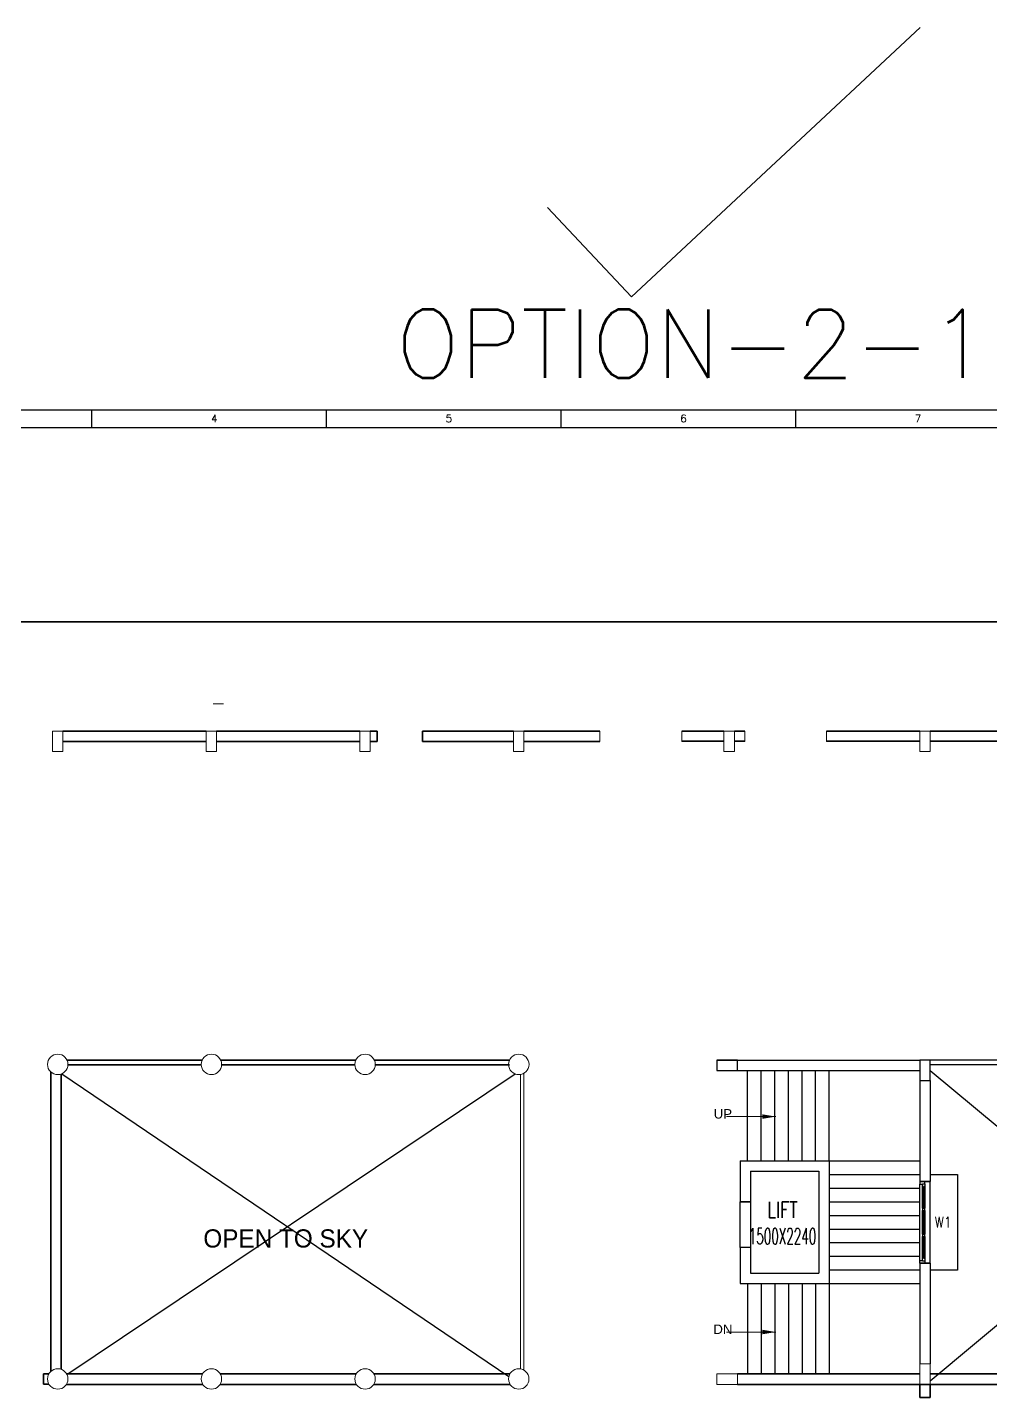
# Model space of a CAD drawing. Extents: x 2982526 to 3135339, y -1389320 to -1338265.
# Drawn here: x 3087459 to 3108654, y -1368420 to -1338265 of the extents above; entities that cross this region are included whole.
import ezdxf
from ezdxf.enums import TextEntityAlignment as Align

# ---------------------------------------------------------------- set-up
doc = ezdxf.new("R2010")
doc.units = 0
doc.header["$MEASUREMENT"] = 0
doc.linetypes.add('1', pattern=[0, 0, 0])
doc.layers.get('0').update_dxf_attribs({"color": 6, "linetype": '1'})
doc.layers.add('Column', color=162, linetype='Continuous', lineweight=13)
doc.layers.add('WALL', color=7, linetype='1', lineweight=35)
for name, color, linetype in [('Plan', 44, 'Continuous'), ('Railing', 34, '1'), ('stairscas', 7, 'Continuous'), ('TITLE', 7, 'Continuous')]:
    doc.layers.add(name, color=color, linetype=linetype)
doc.styles.add('ARI', font='arial.ttf')
doc.styles.add('MSK', font='g13f12w.shx')
doc.styles.add('ROMANS', font='romans.shx')
doc.dimstyles.new('MM', dxfattribs={"dimscale": 0, "dimtxt": 230, "dimasz": 60, "dimexe": 100, "dimexo": 0.0625, "dimgap": 25, "dimtad": 0, "dimdec": 0, "dimzin": 0, "dimdsep": 46, "dimtxsty": 'ROMANS', "dimblk": 'OBLIQUE', "dimcen": 0.09, "dimdle": 100, "dimclrd": 5, "dimclre": 5, "dimclrt": 6, "dimadec": 0, "dimazin": 0, "dimtfac": 1, "dimtdec": 0, "dimtofl": 0, "dimtmove": 1, "dimatfit": 3, "dimfxl": 1, "dimfrac": 2, "dimtolj": 1, "dimtzin": 0, "dimarcsym": 0})

# ---------------------------------------------------------------- blocks, each defined once
blk = doc.blocks.new('A$C1BA14061')
at = {"layer": 'TITLE', "color": 7}
for p, q in [((0, 0), (203982, 0)), ((50931, -1290), (50931, 0)), ((67937, -1290), (67937, 0)), ((84942, -1290), (84942, 0)), ((101948, -1290), (101948, 0))]:
    blk.add_line(p, q, dxfattribs=at)
at = {"layer": 'TITLE'}
blk.add_line((1204, -1290), (202692, -1290), dxfattribs=at)
at = {"layer": 'TITLE', "color": 7, "style": 'ROMANS', "width": 1}
for s, p in [('4', (59796, -626)), ('5', (76802, -626)), ('6', (93808, -626)), ('7', (110813, -626))]:
    blk.add_text(s, height=535, dxfattribs=at).set_placement(p, align=Align.MIDDLE)
blk = doc.blocks.new('_Oblique')
at = {"color": 0, "linetype": 'ByBlock', "lineweight": -2}
blk.add_line((-0.5, -0.5), (0.5, 0.5), dxfattribs=at)
blk = doc.blocks.new('6w')
at = {"layer": 'Plan', "color": 8}
for p, q in [((-36, 9.2), (-36, 0)), ((-36, 9.2), (36, 9.2)), ((-33.5, 2.5), (-12.5, 2.5)), ((-33.5, 0), (33.5, 0)), ((-31, 4), (-31.5, 4)), ((-31.5, 3.3), (-31.5, 4)), ((-31.5, 3.6), (-12.5, 3.6)), ((-31.5, 3.3), (-31, 3.3)), ((-31, 4.5), (-31, 4)), ((-31, 2.5), (-31, 3.3)), ((-12.5, 2.5), (-12.5, 4.5)), ((-12.5, 4.5), (-10.5, 4.5)), ((-10.5, 2.5), (-12.5, 2.5)), ((-10.5, 2.5), (-10.5, 4.5)), ((-10.5, 3.6), (10.5, 3.6)), ((-10.5, 2.5), (10.5, 2.5)), ((10.5, 4.5), (12.5, 4.5)), ((10.5, 2.5), (10.5, 4.5)), ((12.5, 2.5), (10.5, 2.5)), ((12.5, 2.5), (12.5, 4.5)), ((34, 4.5), (12.5, 4.5)), ((12.5, 3.6), (31.5, 3.6)), ((12.5, 2.5), (33.5, 2.5)), ((31, 4.5), (31, 4)), ((31, 4), (31.5, 4)), ((31.5, 3.3), (31, 3.3)), ((31, 2.5), (31, 3.3)), ((31.5, 4), (31.5, 3.3)), ((36, 9.2), (36, 0))]:
    blk.add_line(p, q, dxfattribs=at)
for points in [[(-34, 4.5), (-36, 4.5), (-36, 0), (-33.5, 0), (-33.5, 2.5), (-34, 2.5), (-34, 4.5)], [(34, 4.5), (36, 4.5), (36, 0), (33.5, 0), (33.5, 2.5), (34, 2.5), (34, 4.5)]]:
    blk.add_lwpolyline(points, close=True, dxfattribs=at)
for points in [[(-12.5, 4.5), (-34, 4.5)], [(10.5, 4.5), (-10.5, 4.5)]]:
    blk.add_lwpolyline(points, dxfattribs=at)
blk = doc.blocks.new('Trc flr')
at = {"layer": 'Column'}
for points in [[(6700, 21170), (6930, 21170), (6930, 21620), (6700, 21620)], [(10082, 21170), (10312, 21170), (10312, 21620), (10082, 21620)], [(13463, 21170), (13693, 21170), (13693, 21620), (13463, 21620)], [(17075, 21170), (16845, 21170), (16845, 21620), (17075, 21620)], [(21705, 21170), (21475, 21170), (21475, 21620), (21705, 21620)], [(26013, 7690), (25783, 7690), (25783, 7240), (26013, 7240)], [(21320, 7470), (21320, 7240), (21770, 7240), (21770, 7470)]]:
    blk.add_lwpolyline(points, close=True, dxfattribs=at)
blk.add_lwpolyline([(26013, 21170), (26013, 21620), (25783, 21620), (25783, 21170), (26013, 21170)], dxfattribs=at)
at = {"layer": 'Column', "color": 8}
for centre in [(6815, 14283), (10197, 14283), (13578, 14283), (16961, 14283), (6815, 7360), (10197, 7360), (13578, 7360), (16960, 7360)]:
    blk.add_circle(centre, 225, dxfattribs=at)
at = {"layer": 'Railing', "color": 251, "lineweight": 5}
for p, q in [((17000, 14061), (17000, 7581)), ((17075, 14088), (17075, 7553))]:
    blk.add_line(p, q, dxfattribs=at)
at = {"layer": 'stairscas', "color": 251, "ltscale": 500}
for p, q in [((21320, 14375), (25783, 14375)), ((34130, 14375), (26013, 14375)), ((34130, 14275), (26013, 14275)), ((6904, 14076), (16742, 7415)), ((7016, 7460), (16882, 14072)), ((21320, 14145), (25783, 14145)), ((21993, 12160), (21993, 14145)), ((22293, 12160), (22293, 14145)), ((22593, 12160), (22593, 14145)), ((22893, 12160), (22893, 14145)), ((23193, 12160), (23193, 14145)), ((23493, 12160), (23493, 14145)), ((23793, 12160), (23793, 14145)), ((25783, 13925), (25783, 11707)), ((26013, 14145), (34115, 7406)), ((26013, 7315), (34161, 14140)), ((26013, 13925), (26013, 11707)), ((21833, 12160), (23793, 12160)), ((21833, 12160), (21833, 11255)), ((23793, 12160), (23793, 9460)), ((23793, 12160), (25783, 12160)), ((22063, 11930), (23563, 11930)), ((22063, 11930), (22063, 11255)), ((23563, 11930), (23563, 9690)), ((23793, 11860), (25783, 11860)), ((23793, 11560), (25783, 11560)), ((25783, 11707), (26013, 11707)), ((22063, 11255), (21833, 11255)), ((23793, 11260), (25783, 11260)), ((23793, 10960), (25783, 10960)), ((23793, 10660), (25783, 10660)), ((21833, 10255), (21833, 9460)), ((22063, 10255), (21833, 10255)), ((22063, 10255), (22063, 9690)), ((23793, 10360), (25783, 10360)), ((23793, 10060), (25783, 10060)), ((22063, 9690), (23563, 9690)), ((23793, 9760), (25783, 9760)), ((25783, 9908), (26013, 9908)), ((25783, 9908), (25783, 7690)), ((26013, 9908), (26013, 7690)), ((21833, 9460), (23793, 9460)), ((21993, 9460), (21993, 7470)), ((22293, 9460), (22293, 7470)), ((22593, 9460), (22593, 7470)), ((22893, 9460), (22893, 7470)), ((23193, 9460), (23193, 7470)), ((23493, 9460), (23493, 7470)), ((23793, 9460), (23793, 7470)), ((23793, 9460), (25783, 9460))]:
    blk.add_line(p, q, dxfattribs=at)
for points in [[(21320, 14375), (21320, 14145), (21770, 14145), (21770, 14375)], [(26013, 14375), (25783, 14375), (25783, 13925), (26013, 13925)], [(21833, 11255), (22063, 11255), (22063, 10255), (21833, 10255)]]:
    blk.add_lwpolyline(points, close=True, dxfattribs=at)
blk.add_lwpolyline([(26013, 11858), (26613, 11858), (26613, 9757), (26013, 9757)], dxfattribs=at)
at = {"layer": 'WALL', "color": 8}
for p, q in [((41150, 24020), (-5008, 24020)), ((6930, 21620), (10082, 21620)), ((10312, 21620), (13463, 21620)), ((13693, 21620), (13843, 21620)), ((13843, 21620), (13843, 21390)), ((14843, 21620), (14843, 21390)), ((14843, 21620), (16845, 21620)), ((17075, 21620), (18745, 21620)), ((20545, 21620), (21475, 21620)), ((21705, 21620), (21935, 21620)), ((23735, 21620), (25783, 21620)), ((26013, 21620), (30465, 21620)), ((6930, 21390), (10082, 21390)), ((10312, 21390), (13463, 21390)), ((13693, 21390), (13843, 21390)), ((14843, 21390), (16845, 21390)), ((17075, 21390), (18745, 21390)), ((20545, 21393), (21475, 21395)), ((21705, 21395), (21935, 21395)), ((23735, 21395), (25783, 21395)), ((26013, 21395), (28105, 21395)), ((9991, 14375), (7020, 14375)), ((9972, 14275), (7040, 14275)), ((13373, 14375), (10402, 14375)), ((13353, 14275), (10421, 14275)), ((16756, 14375), (13783, 14375)), ((16756, 14275), (13803, 14275)), ((6660, 7523), (6660, 14119)), ((6890, 7572), (6890, 14070)), ((6500, 7475), (6500, 7245)), ((6500, 7475), (6622, 7475)), ((6500, 7245), (6622, 7244)), ((7005, 7240), (10006, 7240)), ((7011, 7470), (10000, 7470)), ((10387, 7240), (13388, 7240)), ((10393, 7470), (13382, 7470)), ((13769, 7240), (16770, 7240)), ((13775, 7470), (16764, 7470)), ((21770, 7470), (25783, 7470)), ((21770, 7240), (34145, 7240)), ((25783, 6950), (25783, 7240)), ((26013, 7470), (34139, 7470)), ((25783, 6950), (26013, 6950)), ((26013, 6950), (26013, 7235))]:
    blk.add_line(p, q, dxfattribs=at)
at = {"layer": 'WALL', "color": 8, "lineweight": 5}
for p, q in [((10235, 22220), (10465, 22220)), ((13463, 21620), (12864, 21620)), ((18745, 21620), (18745, 21390)), ((20545, 21620), (20545, 21390)), ((21935, 21620), (21705, 21620)), ((21935, 21620), (21705, 21620)), ((21935, 21620), (21935, 21390)), ((21935, 21620), (21935, 21390)), ((23735, 21620), (23735, 21390)), ((23735, 21620), (23735, 21390)), ((23735, 21620), (25783, 21620)), ((13463, 21390), (12864, 21390)), ((21705, 21390), (21935, 21390)), ((21705, 21390), (21935, 21390)), ((21705, 21390), (21935, 21390)), ((21705, 21390), (21935, 21390)), ((21935, 21395), (21935, 21390)), ((23735, 21395), (23735, 21390)), ((23735, 21390), (25783, 21390))]:
    blk.add_line(p, q, dxfattribs=at)
at = {"layer": 'WALL', "color": 8, "linetype": 'ByBlock'}
blk.add_line((25783, 6950), (26013, 6950), dxfattribs=at)
at = {"layer": 'stairscas', "color": 251, "ltscale": 500, "xscale": -25, "yscale": 25, "zscale": 24.99999999999242, "rotation": 270}
blk.add_blockref('6w', (25783, 10807), dxfattribs=at)
at = {"layer": 'stairscas', "color": 251, "ltscale": 500, "style": 'ARI'}
for s, p in [('UP', (21452, 13091)), ('DN', (21452, 8350))]:
    blk.add_text(s, height=208.1, dxfattribs=at).set_placement(p, align=Align.CENTER)
at = {"layer": 'stairscas', "color": 251, "ltscale": 500, "style": 'ROMANS', "width": 0.85}
blk.add_text('W1', height=230, dxfattribs=at).set_placement((26297, 10695), align=Align.CENTER)
at = {"layer": 'stairscas', "color": 251, "ltscale": 500, "attachment_point": 8}
for s, insert, char_height, width, style in [('{\\W0.75;LIFT\\P\\W0.55;1500X2240}', (22765, 10325), 350, 1732.23, 'ROMANS'), ('OPEN TO SKY', (11832, 10247), 400, 8187.23, 'MSK')]:
    blk.add_mtext(s, dxfattribs=dict(at, insert=insert, char_height=char_height, width=width, style=style))
at = {"layer": 'stairscas', "color": 251, "ltscale": 500}
for points in [[(22619, 13134), (21534, 13134)], [(22619, 8393), (21534, 8393)]]:
    blk.add_leader(points, dimstyle='MM', override={"dimscale": 1, "dimasz": 300, "dimclrd": 256}, dxfattribs=at)

msp = doc.modelspace()

# ---------------------------------------------------------------- linework, layer by layer
at = {"layer": 'WALL', "color": 8, "lineweight": 0}
for p, q in [((3100749.8, -1344195), (3107102.2, -1338264.9)), ((3098902.6, -1342227.9), (3100749.8, -1344195))]:
    msp.add_line(p, q, dxfattribs=at)

# ---------------------------------------------------------------- block references
at = {"layer": 'TITLE', "lineweight": 0, "xscale": 0.3035552556082519, "yscale": 0.3035553943041123, "zscale": 0.3035553665695551}
msp.add_blockref('A$C1BA14061', (3073419.6, -1346682), dxfattribs=at)
at = {"layer": 'WALL', "lineweight": 0}
msp.add_blockref('Trc flr', (3081311.3, -1375369.8), dxfattribs=at)

# ---------------------------------------------------------------- texts
at = {"layer": 'WALL', "color": 8, "lineweight": 0, "insert": (3095563.4, -1344475.7), "char_height": 1500, "attachment_point": 1, "style": 'ROMANS'}
msp.add_mtext_dynamic_manual_height_columns('OPTION-2-1', width=44096.469, gutter_width=1000, heights=[0], dxfattribs=at)

doc.saveas('drawing.dxf')
